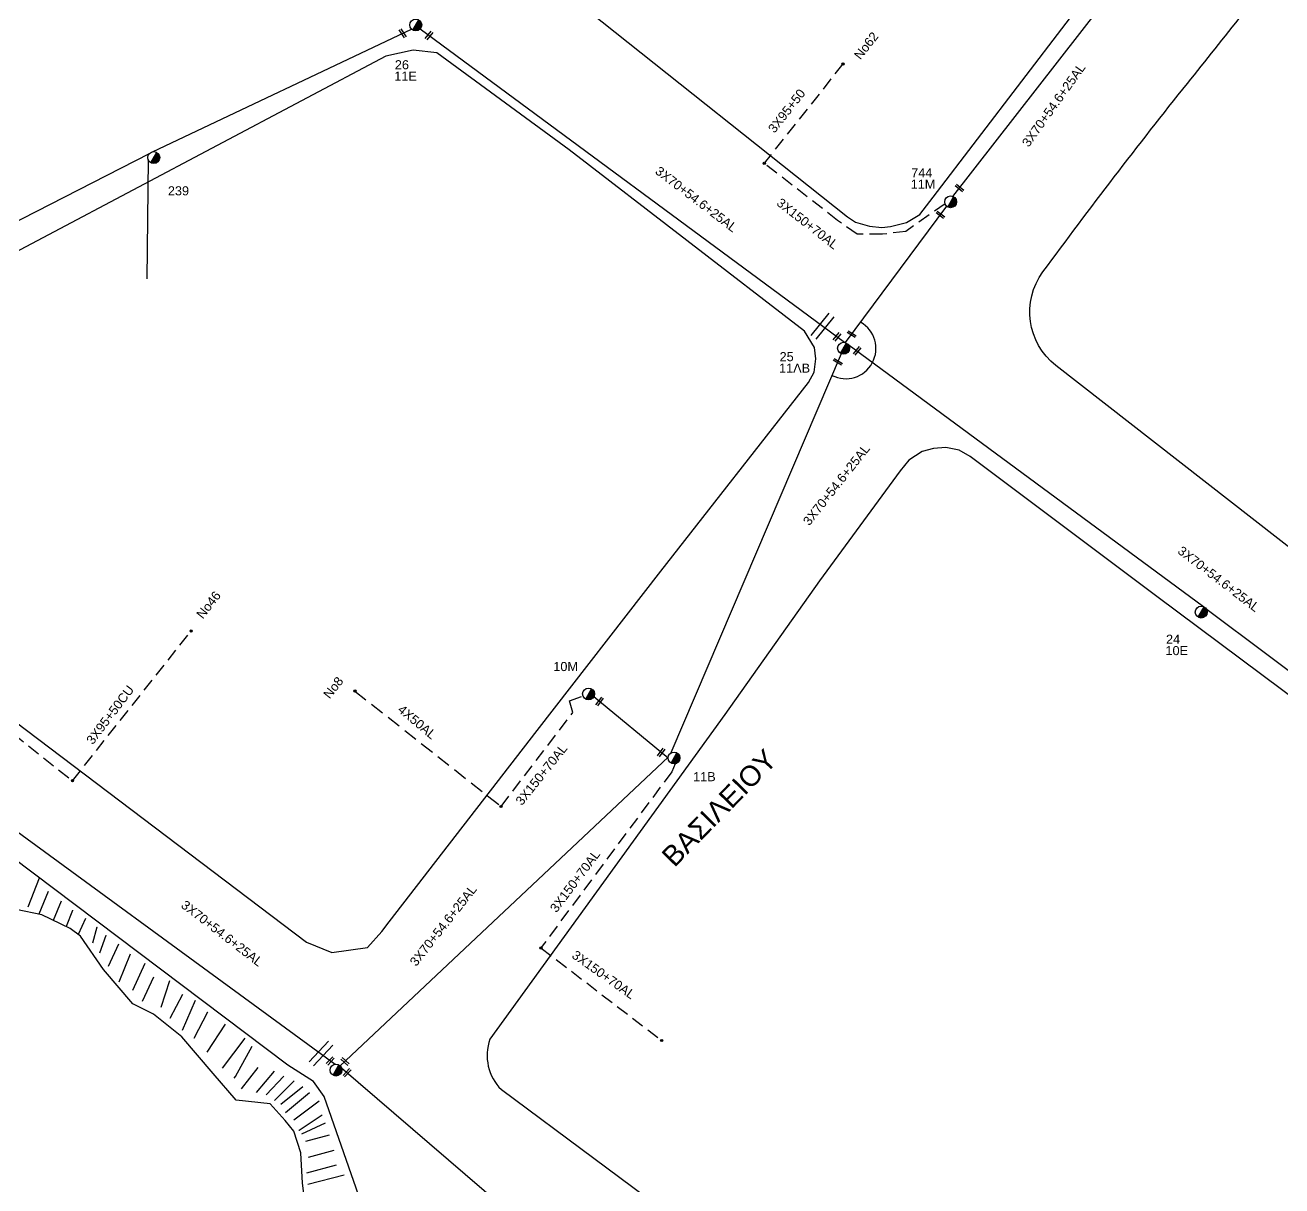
# Model space of a CAD drawing. Header units: millimetres. Extents: x 912 to 3023, y 735 to 1796.
# Drawn here: x 1636.4 to 1885.6, y 1145.5 to 1375.5 of the extents above; entities that cross this region are included whole.
import ezdxf

# ---------------------------------------------------------------- set-up
doc = ezdxf.new("R2010")
doc.units = ezdxf.units.MM
doc.linetypes.add('DASHED', pattern=[19.05, 12.7, -6.35])
for name, color, linetype in [('Άγνωστα', 7, 'Continuous'), ('Γέφυρες Εναέριου Δικτύου', 7, 'Continuous'), ('Επιγραφές - Σχήματα', 7, 'Continuous'), ('Καλώδια ΧΤ   3x95+50CU', 7, 'DASHED'), ('Μηχανική τομή', 7, 'Continuous'), ('Στύλος ΦΜ', 7, 'Continuous'), ('Στύλος ΦΜ @ 1', 7, 'Continuous'), ('Συνδέσεις', 7, 'Continuous'), ('Συνεστραμμένα ΧΤ   3x70+54.6+25 AL', 7, 'SYN_LINE'), ('Τομή', 7, 'Continuous'), ('Υπόβαθρο ΔΕΗ', 7, 'Continuous'), ('Υπόγεια καλώδια Δικτύου ΧΤ και Παρ. ΧΤ - 3X150+70 AL', 7, 'DASHED'), ('Υπόγεια καλώδια Παροχών ΧΤ   4x50AL', 7, 'DASHED')]:
    doc.layers.add(name, color=color, linetype=linetype)
doc.styles.get("Standard").update_dxf_attribs({"font": 'ARIAL.TTF'})
doc.linetypes.add('SYN_LINE', pattern='A,0.5,-0.0001,["/\\/\\/\\/",Standard,S=0.1,R=0,X=0,Y=-0.05],-0.25', length=0.7501)

# ---------------------------------------------------------------- blocks, each defined once
blk = doc.blocks.new('ΥΠΑΡΧΩΝ ΤΣΙΜΕΝΤΕΝΙΟΣ ΣΤΥΛΟΣ')
at = {"layer": 'Στύλος ΦΜ'}
blk.add_hatch(color=7, dxfattribs=at).paths.add_polyline_path([(-1.29, -2.28, 0.574793), (2.62, 0, 0.268822), (1.3, 2.27)])
at = {"layer": 'Στύλος ΦΜ', "color": 7}
blk.add_line((-1.29, -2.28), (1.3, 2.27), dxfattribs=at)
blk.add_circle((0, 0), 2.62, dxfattribs=at)
at = {"layer": 'Στύλος ΦΜ', "flags": 4}
for tag, p in [('ΑΡΙΘΜΟΣ', (-4.68, 8.05)), ('ΤΥΠΟΣ', (-4.91, 3.03))]:
    blk.add_attdef(tag, p, '', height=4, dxfattribs=at)
blk = doc.blocks.new('ΜΗΧΑΝΙΚΗ ΤΟΜΗ')
at = {"layer": 'Μηχανική τομή', "ltscale": 40}
for p, q in [((-1.89, 0.78), (1.89, 0.78)), ((1.89, 0), (-1.89, 0))]:
    blk.add_line(p, q, dxfattribs=at)
blk = doc.blocks.new('ΤΟΜΗ')
at = {"layer": 'Τομή', "ltscale": 40}
for p, q in [((-5.68, 0), (5.68, 0)), ((5.68, -2.33), (-5.68, -2.33))]:
    blk.add_line(p, q, dxfattribs=at)
blk = doc.blocks.new('_ΣΥΝΔΕΣΗ')
at = {"layer": 'Συνδέσεις', "linetype": 'SYN_LINE', "ltscale": 40}
blk.add_hatch(color=256, dxfattribs=at).paths.add_polyline_path([(0.5, -0.01, 1), (-0.5, -0.01, 1)])
at = {"layer": 'Συνδέσεις'}
blk.add_circle((0, -0.01), 0.5, dxfattribs=at)

msp = doc.modelspace()

# ---------------------------------------------------------------- linework, layer by layer
at = {"layer": 'Άγνωστα', "color": 30, "linetype": 'DASHED', "ltscale": 0.2}
msp.add_lwpolyline([(1798.57, 1367.84), (1782.97, 1348.14)], dxfattribs=at)
at = {"layer": 'Γέφυρες Εναέριου Δικτύου'}
msp.add_arc((1799.13, 1311.45), 5.99, 242.7875, 60.391, dxfattribs=at)
at = {"layer": 'Καλώδια ΧΤ   3x95+50CU', "color": 6, "ltscale": 0.2}
msp.add_lwpolyline([(1628.98, 1238.95), (1630.84, 1239.54), (1631.56, 1239.25), (1631.15, 1237.48), (1645.81, 1225.8), (1669.34, 1255.46)], dxfattribs=at)
at = {"layer": 'Συνεστραμμένα ΧΤ   3x70+54.6+25 AL', "color": 30, "ltscale": 20}
for points in [[(1820.39, 1341.59), (1870.73, 1406.24)], [(1799.08, 1312.61), (1819.16, 1339.62)], [(1799.53, 1312.33), (1870.04, 1260.31)], [(1798.22, 1310.42), (1764.47, 1231.31)], [(1870.54, 1259.94), (1932.31, 1213.71)], [(1763.91, 1230.28), (1749.19, 1242.45)], [(1763.92, 1230.49), (1698.89, 1169.3)], [(1699.15, 1168.93), (1751.93, 1123.5)]]:
    msp.add_lwpolyline(points, dxfattribs=at)
at = {"layer": 'Συνεστραμμένα ΧΤ   3x70+54.6+25 AL', "color": 2, "ltscale": 20}
for points in [[(1661.68, 1350.43), (1713.06, 1374.69)], [(1714.74, 1374.76), (1798.88, 1312.67)], [(1590.92, 1314.23), (1661.08, 1350.1)], [(1660.81, 1348.89), (1660.53, 1325.23)]]:
    msp.add_lwpolyline(points, dxfattribs=at)
at = {"layer": 'Συνεστραμμένα ΧΤ   3x70+54.6+25 AL', "color": 6, "ltscale": 20}
msp.add_lwpolyline([(1617.76, 1228.15), (1697.88, 1169.62)], dxfattribs=at)
at = {"layer": 'Υπόβαθρο ΔΕΗ'}
for points in [[(1865.22, 1411.36), (1833.75, 1437.13), (1746.96, 1391.38), (1743.79, 1389.31), (1743.03, 1388.07), (1742.52, 1386), (1742.74, 1384.63), (1743.29, 1382.93), (1744.43, 1381.28), (1748.25, 1378.24), (1799.51, 1337.51), (1801.07, 1336.49), (1803.83, 1335.69), (1806.26, 1335.39), (1808.02, 1335.6), (1811.17, 1336.44), (1813.84, 1337.97), (1816.5, 1341.41), (1851.64, 1387.48), (1865.29, 1405.35), (1866.27, 1406.87), (1866.68, 1408.43), (1866.22, 1410.17), (1865.22, 1411.36)], [(1708.62, 1197.84), (1737.94, 1235.76), (1762.46, 1267.31), (1791.76, 1304.74), (1792.9, 1306.76), (1793.2, 1309.38), (1792.95, 1311.66), (1790.93, 1314.87), (1744.31, 1350.83), (1718.03, 1370.05), (1713.33, 1370.55), (1707.94, 1369.37), (1607.52, 1316.28), (1570.71, 1297.23), (1568.78, 1295), (1567.89, 1292.16), (1568.48, 1288.89), (1569.63, 1286.03), (1604.22, 1260.32), (1692.21, 1193.81), (1697.25, 1191.79), (1704.3, 1192.73), (1707.12, 1195.89), (1708.62, 1197.84)], [(1637.03, 1200.82), (1639.26, 1206.53)], [(1640.97, 1203.85), (1639.11, 1199.35)], [(1643.54, 1201.96), (1641.99, 1198.13)], [(1691.94, 1141.98), (1691.45, 1146.08), (1691.12, 1152.09), (1689.72, 1156.35), (1688.01, 1158.49), (1685, 1161.76), (1678.26, 1162.47), (1673.73, 1167.76), (1667.48, 1175.02), (1661.89, 1179.57), (1657.77, 1181.61), (1651.94, 1188.38), (1647.4, 1195), (1645.32, 1196.51), (1639.72, 1199.23), (1634.62, 1200.27)], [(1645.82, 1200.12), (1645.79, 1200.07), (1644.57, 1196.88)], [(1648.42, 1198.51), (1646.95, 1195.33)], [(1649.86, 1193.69), (1650.72, 1196.86), (1650.72, 1196.86)], [(1651.21, 1191.71), (1652.52, 1195.18), (1652.52, 1195.18)], [(1652.93, 1189.03), (1654.98, 1193.45)], [(1655.09, 1185.96), (1657.33, 1191.52)], [(1657.77, 1184.27), (1660.21, 1189.64)], [(1659.7, 1182.12), (1661.92, 1186.95)], [(1663.4, 1180.92), (1665.1, 1186.19)], [(1667.63, 1183.45), (1665.1, 1178.65)], [(1667.65, 1176.38), (1670.22, 1182.32)], [(1669.96, 1174.79), (1672.66, 1179.98), (1672.66, 1179.98)], [(1672.52, 1172.02), (1676.12, 1177.57)], [(1675.57, 1168.83), (1680.06, 1174.77)], [(1677.88, 1166.85), (1678.13, 1167.16), (1681.42, 1173.17)], [(1679.31, 1164.73), (1682.65, 1168.97)], [(1682.3, 1163.99), (1685.85, 1168.23)], [(1684.23, 1163.55), (1687.71, 1167.27)], [(1685.87, 1162.46), (1689.78, 1166.36)], [(1691.46, 1165.12), (1687.12, 1161.65)], [(1688.06, 1160.07), (1692.84, 1164.02)], [(1689.7, 1158.61), (1694.73, 1162.36)], [(1690.7, 1156.53), (1690.77, 1156.57), (1695.29, 1159.61)], [(1691.3, 1155.84), (1695.95, 1158.01)], [(1692.05, 1154.37), (1696.77, 1155.66)], [(1692.59, 1151.21), (1697.72, 1152.62)], [(1692.31, 1148.13), (1698.19, 1149.7)], [(1692.5, 1145.84), (1699.66, 1147.69), (1699.66, 1147.69)]]:
    msp.add_lwpolyline(points, dxfattribs=at)
for points in [[(1888.77, 1391.42), (1890.52, 1391.42), (1936.51, 1354.82), (1932.07, 1278.12), (1930.22, 1245.25, -0.601412), (1924.3, 1242.53), (1889.91, 1269.83), (1840.8, 1308.06, -0.406318), (1838.24, 1326.62, -0.009909), (1866.89, 1363.98, 0.00038), (1888.77, 1391.42, 17.016181)], [(1834.41, 758.94), (1821.03, 802.28), (1798.88, 865.77), (1782.38, 913.73), (1765.95, 961.25), (1718.18, 1098.88), (1695.71, 1163.2), (1693.58, 1166.2), (1688.52, 1169.44), (1541.01, 1280.5, 0.331413), (1528.34, 1280.56), (1459.78, 1241.47, 0.491397), (1457.93, 1228.25), (1501.01, 1169.44), (1651.75, 961.25), (1694.09, 901.76), (1747.28, 826.22), (1788.14, 766.69)]]:
    msp.add_lwpolyline(points, format="xyb", dxfattribs=at)
msp.add_lwpolyline([(1925, 1169.44), (1928.78, 1211.42), (1902.46, 1231.28), (1860.82, 1262.3), (1823.81, 1290.06), (1821.61, 1291.29), (1818.98, 1291.86), (1816.52, 1291.66), (1814.29, 1291.06), (1811.66, 1289.3), (1809.93, 1287.23), (1793.92, 1265.4), (1775.16, 1238.95), (1747.47, 1200.66), (1728.57, 1174.56), (1728.57, 1174.56, 0.290184), (1730.85, 1164.58), (1877.37, 1055.78, -0.299099), (1914.98, 1067.34)], format="xyb", close=True, dxfattribs=at)
at = {"layer": 'Υπόγεια καλώδια Δικτύου ΧΤ και Παρ. ΧΤ - 3X150+70 AL', "color": 30, "ltscale": 0.2}
for points in [[(1818.83, 1340.09), (1811.05, 1334.65), (1806.41, 1334.08), (1801.39, 1334.12), (1797.53, 1336.83), (1782.97, 1348.14)], [(1730.79, 1220.7), (1745.05, 1239.34), (1744.38, 1241.6), (1747.04, 1242.6)], [(1765.3, 1229.15), (1764.64, 1227.58), (1738.7, 1192.67), (1762.65, 1174.32)]]:
    msp.add_lwpolyline(points, dxfattribs=at)
at = {"layer": 'Υπόγεια καλώδια Παροχών ΧΤ   4x50AL', "color": 30, "ltscale": 0.22}
msp.add_lwpolyline([(1701.81, 1243.57), (1730.79, 1220.7)], dxfattribs=at)

# ---------------------------------------------------------------- block references
at = {"layer": 'Μηχανική τομή'}
for p, xscale, yscale, zscale, rotation in [((1711.13, 1373.78), 0.5000000000000755, 0.5000000000000755, 0.5000000000000755, 303.3195602628329), ((1716.67, 1373.34), 0.4999999999999157, 0.4999999999999157, 0.4999999999999157, 50.8544721453577), ((1821.57, 1343.1), 0.5000000000000651, 0.5000000000000651, 0.5000000000000651, 322.12582879771), ((1817.79, 1337.78), 0.5000000000000651, 0.5000000000000651, 0.5000000000000651, 322.12582879771), ((1797.56, 1313.64), 0.4999999999999157, 0.4999999999999157, 0.4999999999999157, 50.8544721453577), ((1800.21, 1314.13), 0.4999999999999725, 0.4999999999999725, 0.4999999999999725, 329.1818785600047), ((1801.54, 1310.85), 0.4999999999999157, 0.4999999999999157, 0.4999999999999157, 50.8544721453577), ((1797.46, 1308.63), 0.4999999999999725, 0.4999999999999725, 0.4999999999999725, 329.1818785600047), ((1750.49, 1241.38), 0.500000000000088, 0.500000000000088, 0.500000000000088, 52.79040513513576), ((1762.7, 1231.27), 0.500000000000088, 0.500000000000088, 0.500000000000088, 52.79040513513576), ((1696.79, 1170.42), 0.5000000000001655, 0.5000000000001655, 0.5000000000001655, 226.8618093897773), ((1696.79, 1170.42), 0.5000000000001655, 0.5000000000001655, 0.5000000000001655, 226.8618093897773), ((1699.96, 1170.31), 0.5000000000001348, 0.5000000000001348, 0.5000000000001348, 137.9279479695743), ((1700.11, 1168.09), 0.5000000000001655, 0.5000000000001655, 0.5000000000001655, 226.8618093897773)]:
    msp.add_blockref('ΜΗΧΑΝΙΚΗ ΤΟΜΗ', p, dxfattribs=dict(at, xscale=xscale, yscale=yscale, zscale=zscale, rotation=rotation))
at = {"layer": 'Στύλος ΦΜ @ 1', "ltscale": 40}
ref = msp.add_blockref('ΥΠΑΡΧΩΝ ΤΣΙΜΕΝΤΕΝΙΟΣ ΣΤΥΛΟΣ', (1713.87, 1375.55), dxfattribs=dict(at, xscale=0.4499999999998181, yscale=0.4499999999998181, zscale=0.4499999999998181))
ref.add_attrib('ΤΥΠΟΣ', '11E', (1709.62, 1364.51), dxfattribs={"layer": 'Στύλος ΦΜ', "height": 1.8, "flags": 4})
ref.add_attrib('ΑΡΙΘΜΟΣ', '26', (1709.73, 1366.77), dxfattribs={"layer": 'Στύλος ΦΜ', "height": 1.8, "flags": 4})
ref = msp.add_blockref('ΥΠΑΡΧΩΝ ΤΣΙΜΕΝΤΕΝΙΟΣ ΣΤΥΛΟΣ', (1661.92, 1349.28), dxfattribs=dict(at, xscale=0.4499999999998181, yscale=0.4499999999998181, zscale=0.4499999999998181))
ref.add_attrib('ΤΥΠΟΣ', '239', (1664.73, 1341.79), dxfattribs={"layer": 'Στύλος ΦΜ', "height": 1.8, "flags": 4})
ref = msp.add_blockref('ΥΠΑΡΧΩΝ ΤΣΙΜΕΝΤΕΝΙΟΣ ΣΤΥΛΟΣ', (1819.93, 1340.51), dxfattribs=dict(at, xscale=0.4499999999998181, yscale=0.4499999999998181, zscale=0.4499999999998181))
ref.add_attrib('ΤΥΠΟΣ', '11M', (1812.01, 1343.09), dxfattribs={"layer": 'Στύλος ΦΜ', "height": 1.8, "flags": 4})
ref.add_attrib('ΑΡΙΘΜΟΣ', '744', (1812.11, 1345.35), dxfattribs={"layer": 'Στύλος ΦΜ', "height": 1.8, "flags": 4})
ref = msp.add_blockref('ΥΠΑΡΧΩΝ ΤΣΙΜΕΝΤΕΝΙΟΣ ΣΤΥΛΟΣ', (1798.7, 1311.5), dxfattribs=dict(at, xscale=0.4499999999998181, yscale=0.4499999999998181, zscale=0.4499999999998181))
ref.add_attrib('ΤΥΠΟΣ', '11ΛB', (1785.91, 1306.66), dxfattribs={"layer": 'Στύλος ΦΜ', "height": 1.8, "flags": 4})
ref.add_attrib('ΑΡΙΘΜΟΣ', '25', (1786.02, 1308.93), dxfattribs={"layer": 'Στύλος ΦΜ', "height": 1.8, "flags": 4})
ref = msp.add_blockref('ΥΠΑΡΧΩΝ ΤΣΙΜΕΝΤΕΝΙΟΣ ΣΤΥΛΟΣ', (1869.62, 1259.21), dxfattribs=dict(at, xscale=0.4499999999998181, yscale=0.4499999999998181, zscale=0.4499999999998181))
ref.add_attrib('ΤΥΠΟΣ', '10E', (1862.53, 1250.68), dxfattribs={"layer": 'Στύλος ΦΜ', "height": 1.8, "flags": 4})
ref.add_attrib('ΑΡΙΘΜΟΣ', '24', (1862.64, 1252.94), dxfattribs={"layer": 'Στύλος ΦΜ', "height": 1.8, "flags": 4})
ref = msp.add_blockref('ΥΠΑΡΧΩΝ ΤΣΙΜΕΝΤΕΝΙΟΣ ΣΤΥΛΟΣ', (1748.15, 1242.99), dxfattribs=dict(at, xscale=0.4499999999998181, yscale=0.4499999999998181, zscale=0.4499999999998181))
ref.add_attrib('ΤΥΠΟΣ', '10M', (1741.15, 1247.53), dxfattribs={"layer": 'Στύλος ΦΜ', "height": 1.8, "flags": 4})
ref = msp.add_blockref('ΥΠΑΡΧΩΝ ΤΣΙΜΕΝΤΕΝΙΟΣ ΣΤΥΛΟΣ', (1765.09, 1230.31), dxfattribs=dict(at, xscale=0.4499999999998181, yscale=0.4499999999998181, zscale=0.4499999999998181))
ref.add_attrib('ΤΥΠΟΣ', '11B', (1768.87, 1225.7), dxfattribs={"layer": 'Στύλος ΦΜ', "height": 1.8, "flags": 4})
at = {"layer": 'Στύλος ΦΜ @ 1', "ltscale": 40, "xscale": 0.4499999999998181, "yscale": 0.4499999999998181, "zscale": 0.4499999999998181}
msp.add_blockref('ΥΠΑΡΧΩΝ ΤΣΙΜΕΝΤΕΝΙΟΣ ΣΤΥΛΟΣ', (1698.06, 1168.46), dxfattribs=at)
at = {"layer": 'Συνδέσεις', "xscale": 0.4499999999998181, "yscale": 0.4499999999998181, "zscale": 0.4499999999998181}
for p in [(1798.57, 1367.84), (1782.97, 1348.14), (1669.34, 1255.46), (1701.81, 1243.57), (1645.81, 1225.8), (1730.79, 1220.7), (1738.7, 1192.67), (1762.65, 1174.32)]:
    msp.add_blockref('_ΣΥΝΔΕΣΗ', p, dxfattribs=at)
at = {"layer": 'Τομή'}
for p, xscale, yscale, zscale, rotation in [((1794.99, 1315.53), 0.5000000000000056, 0.5000000000000056, 0.5000000000000056, 231.0875802026061), ((1695.51, 1171.35), 0.5000000000000115, 0.5000000000000115, 0.5000000000000115, 226.9265772672121), ((1695.51, 1171.35), 0.5000000000000114, 0.5000000000000114, 0.5000000000000114, 226.9265772672121)]:
    msp.add_blockref('ΤΟΜΗ', p, dxfattribs=dict(at, xscale=xscale, yscale=yscale, zscale=zscale, rotation=rotation))

# ---------------------------------------------------------------- texts
at = {"layer": 'Επιγραφές - Σχήματα', "color": 7, "width": 168.3718, "attachment_point": 1}
for s, insert, char_height, rotation in [('3X95+50', (1783.59, 1355.11), 1.8, 51.879), ('ΒΑΣΙΛΕΙΟΥ', (1762.29, 1211.25), 4, 45.7215)]:
    msp.add_mtext(s, dxfattribs=dict(at, insert=insert, char_height=char_height, rotation=rotation))
at = {"layer": 'Καλώδια ΧΤ   3x95+50CU', "color": 7, "insert": (1648.41, 1233.91), "char_height": 1.8, "width": 168.3718, "attachment_point": 1, "rotation": 52.9302}
msp.add_mtext('3X95+50CU', dxfattribs=at)
at = {"layer": 'Συνεστραμμένα ΧΤ   3x70+54.6+25 AL', "color": 7, "char_height": 1.8, "width": 168.3718, "attachment_point": 1}
for insert, rotation in [((1833.94, 1352.26), 54.4531), ((1762.28, 1347.68), 322.6187), ((1790.5, 1277.32), 51.6713), ((1865.87, 1272.43), 322.6187), ((1712.54, 1190), 51.6713), ((1668.28, 1202.25), 322.3302)]:
    msp.add_mtext('3X70+54.6+25AL', dxfattribs=dict(at, insert=insert, rotation=rotation))
at = {"layer": 'Υπόγεια καλώδια Δικτύου ΧΤ και Παρ. ΧΤ - 3X150+70 AL', "color": 7, "char_height": 1.8, "width": 168.3718, "attachment_point": 1}
for s, insert, rotation in [('No62', (1800.62, 1369.66), 51.6735), ('3X150+70AL', (1786.37, 1341.39), 322.0298), ('No46', (1670.23, 1258.85), 51.6735), ('No8', (1695.39, 1243), 51.6735), ('3X150+70AL', (1733.51, 1221.88), 51.2714), ('3X150+70AL', (1740.34, 1200.61), 53.0786), ('3X150+70AL', (1745.7, 1192.31), 324.6863)]:
    msp.add_mtext(s, dxfattribs=dict(at, insert=insert, rotation=rotation))
at = {"layer": 'Υπόγεια καλώδια Παροχών ΧΤ   4x50AL', "color": 7, "insert": (1711.3, 1241), "char_height": 1.8, "width": 168.3718, "attachment_point": 1, "rotation": 320.0609}
msp.add_mtext('4X50AL', dxfattribs=at)

doc.saveas('drawing.dxf')
